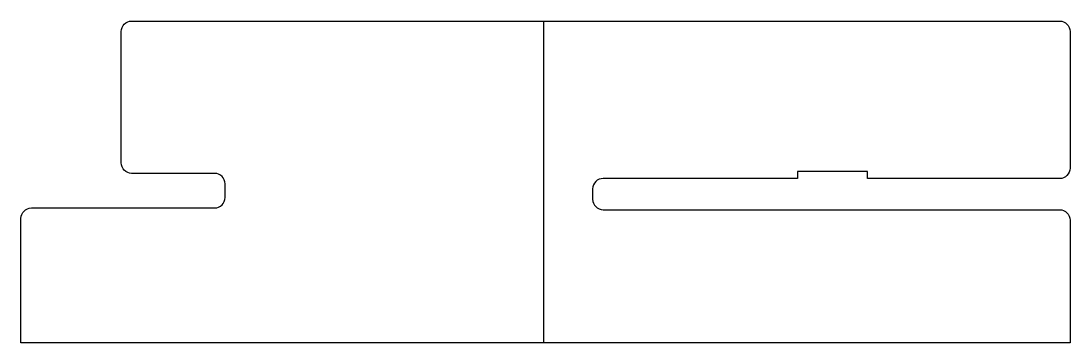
# Model space of a CAD drawing. Extents: x -149 to 154, y -46 to 46.
import ezdxf

# ---------------------------------------------------------------- set-up
doc = ezdxf.new("R2010")
doc.units = 0

msp = doc.modelspace()

# ---------------------------------------------------------------- linework, layer by layer
at = {"layer": '1'}
msp.add_lwpolyline([(154, 43.5), (154, 4, -0.414214), (151, 1), (95.5, 1), (95.5, 3), (75.2, 3), (75.2, 1), (19, 1, 0.414214), (16, -2), (16, -5, 0.414214), (19, -8), (151, -8, -0.414214), (154, -11), (154, -46.5), (-149.27, -46.5), (-149.27, -10.5, -0.414214), (-146.27, -7.5), (-93.27, -7.5, 0.414214), (-90.27, -4.5), (-90.27, -0.5, 0.414214), (-93.27, 2.5), (-117.27, 2.5, -0.414214), (-120.27, 5.5), (-120.27, 43.5, -0.414214), (-117.27, 46.5), (151, 46.5, -0.414214)], format="xyb", close=True, dxfattribs=at)
at = {"layer": '2'}
msp.add_line((1.87, -46.5), (1.87, 46.5), dxfattribs=at)

doc.saveas('drawing.dxf')
